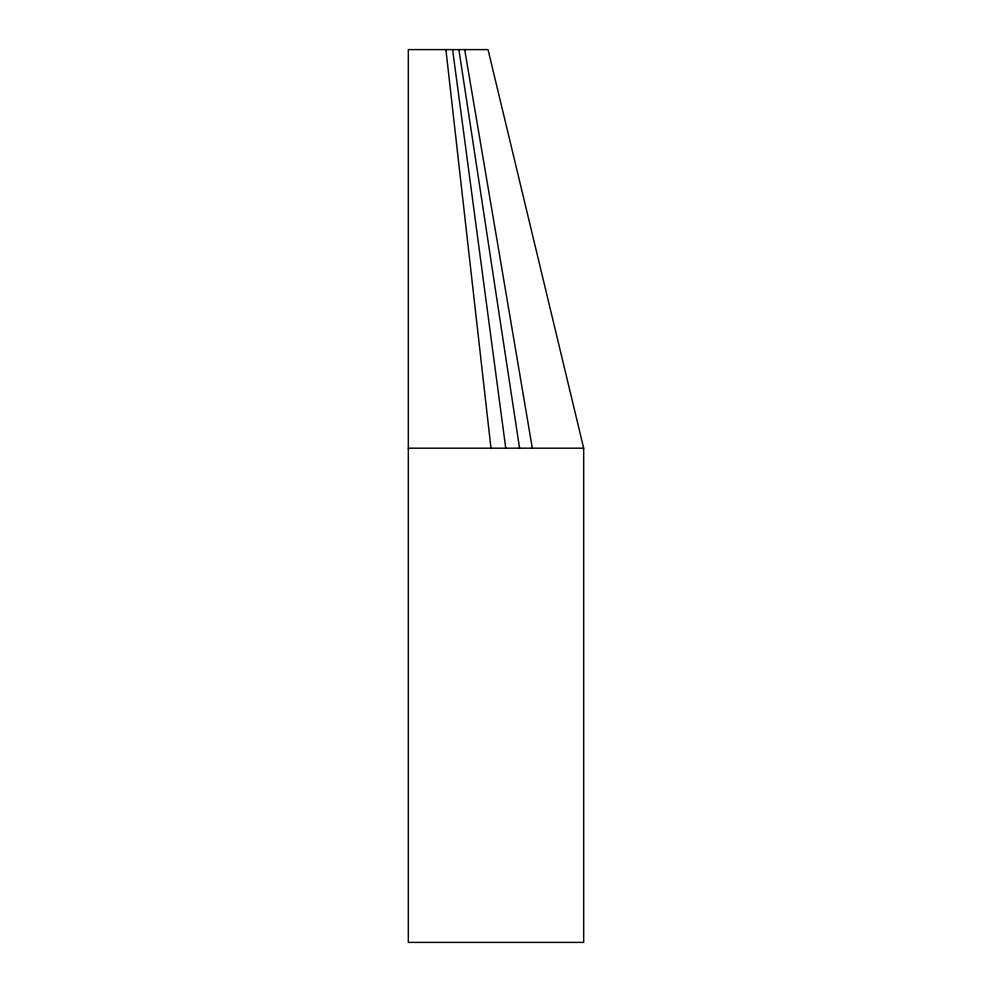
<?xml version="1.0" encoding="UTF-8"?>
<svg xmlns="http://www.w3.org/2000/svg" width="992" height="992" viewBox="0 0 992 992"><rect width="100%" height="100%" fill="white"/><g stroke="black" fill="none" stroke-linecap="round" stroke-linejoin="round"><path stroke-width="1.49" d="M408.32 448.173L583.68 448.173L583.68 942.4L408.32 942.4L408.32 49.6L488.027 49.6L583.68 448.173M464.678 49.6L532.32 448.173M458.887 49.6L519.572 448.173M452.6 49.6L505.746 448.173M445.892 49.6L490.978 448.173"/></g></svg>
